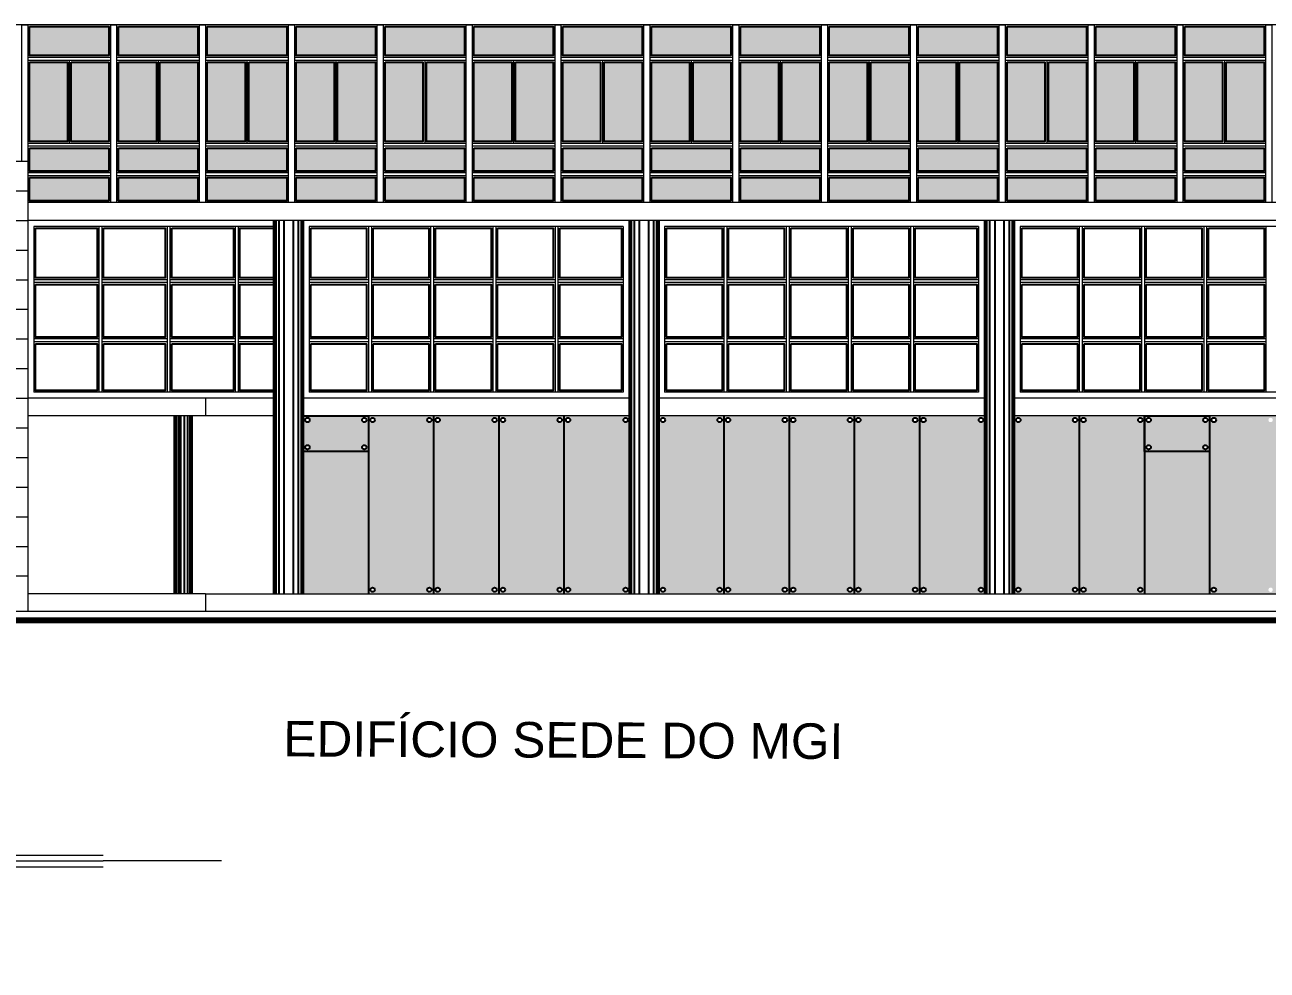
# Model space of a CAD drawing. Header units: millimetres. Extents: x 521 to 1055, y 261 to 520.
# Drawn here: x 863.5 to 884.47, y 292.33 to 308.28 of the extents above; entities that cross this region are included whole.
import ezdxf

# ---------------------------------------------------------------- set-up
doc = ezdxf.new("R2010")
doc.units = ezdxf.units.MM
doc.linetypes.add('CONTINU', pattern=[0])
doc.layers.add('0.1', color=8, linetype='Continuous', lineweight=13)
doc.styles.add('ROBERTO', font='swissek.ttf')
doc.styles.add('SANSSERIFBOLD', font='sasb____.pfb', dxfattribs={"width": 1.2, "height": 0.6})
doc.styles.get("Standard").update_dxf_attribs({"font": 'romans.shx'})

# ---------------------------------------------------------------- blocks, each defined once
blk = doc.blocks.new('TITU-2')
at = {"color": 1}
for p, q in [((0.01475, 0.01475), (-0.01475, -0.01475)), ((0.01475, 0.01143), (-0.03471, 0.01143)), ((-0.03471, 0.01043), (-0.05471, 0.01043)), ((0.01475, 0.00943), (-0.03471, 0.00943)), ((-0.01475, -0.00943), (0.1213, -0.00943)), ((0.1413, -0.01043), (0.1213, -0.01043)), ((-0.01475, -0.01143), (0.1213, -0.01143))]:
    blk.add_line(p, q, dxfattribs=at)
at = {"color": 7}
for p, q in [((0.01475, 0.01043), (-0.03471, 0.01043)), ((-0.01475, -0.01043), (0.1213, -0.01043))]:
    blk.add_line(p, q, dxfattribs=at)
at = {"color": 1}
blk.add_circle((0, 0), 0.01475, dxfattribs=at)
at = {"color": 4}
blk.add_text('ESC.:', height=0.004, dxfattribs=at).set_placement((0.02216, -0.02752))
at = {"color": 8, "style": 'SANSSERIFBOLD', "width": 1.2}
blk.add_attdef('FACHADA', (0.0219, -0.0054), '', height=0.006, dxfattribs=at)
at = {"color": 4}
for tag, p in [('FACHADA', (0.0228, -0.02014)), ('0/0', (0.03834, -0.02752))]:
    blk.add_attdef(tag, p, '', height=0.004, dxfattribs=at)

msp = doc.modelspace()

# ---------------------------------------------------------------- hatches: boundary and pattern name
at = {"layer": '0.1', "linetype": 'CONTINU', "lineweight": -2}
h = msp.add_hatch(color=9, dxfattribs=at)
h.paths.add_polyline_path([(864.91903, 308.25219), (863.57903, 308.25219), (863.57903, 307.7623), (864.91903, 307.7623)])
h.paths.add_polyline_path([(866.41903, 308.25219), (865.07903, 308.25219), (865.07903, 307.7623), (866.41903, 307.7623)])
h.paths.add_polyline_path([(867.91903, 308.25219), (866.57903, 308.25219), (866.57903, 307.7623), (867.91903, 307.7623)])
h.paths.add_polyline_path([(869.41903, 308.25219), (868.07903, 308.25219), (868.07903, 307.7623), (869.41903, 307.7623)])
h.paths.add_polyline_path([(870.91903, 308.25219), (869.57903, 308.25219), (869.57903, 307.7623), (870.91903, 307.7623)])
h.paths.add_polyline_path([(872.41903, 308.25219), (871.07903, 308.25219), (871.07903, 307.7623), (872.41903, 307.7623)])
h.paths.add_polyline_path([(873.91903, 308.25219), (872.57903, 308.25219), (872.57903, 307.7623), (873.91903, 307.7623)])
h.paths.add_polyline_path([(875.41903, 308.25219), (874.07903, 308.25219), (874.07903, 307.7623), (875.41903, 307.7623)])
h.paths.add_polyline_path([(876.91903, 308.25219), (875.57903, 308.25219), (875.57903, 307.7623), (876.91903, 307.7623)])
h.paths.add_polyline_path([(878.41903, 308.25219), (877.07903, 308.25219), (877.07903, 307.7623), (878.41903, 307.7623)])
h.paths.add_polyline_path([(879.91903, 308.25219), (878.57903, 308.25219), (878.57903, 307.7623), (879.91903, 307.7623)])
h.paths.add_polyline_path([(881.41903, 308.25219), (880.07903, 308.25219), (880.07903, 307.7623), (881.41903, 307.7623)])
h.paths.add_polyline_path([(882.91903, 308.25219), (881.57903, 308.25219), (881.57903, 307.7623), (882.91903, 307.7623)])
h.paths.add_polyline_path([(884.41903, 308.25219), (883.07903, 308.25219), (883.07903, 307.7623), (884.41903, 307.7623)])
h.paths.add_polyline_path([(864.21903, 307.65238), (863.57903, 307.65238), (863.57903, 306.31219), (864.21903, 306.31219)])
h.paths.add_polyline_path([(864.91903, 307.65238), (864.27903, 307.65238), (864.27903, 306.31219), (864.91903, 306.31219)])
h.paths.add_polyline_path([(865.71903, 307.65238), (865.07903, 307.65238), (865.07903, 306.31219), (865.71903, 306.31219)])
h.paths.add_polyline_path([(866.41903, 307.65238), (865.77903, 307.65238), (865.77903, 306.31219), (866.41903, 306.31219)])
h.paths.add_polyline_path([(867.21903, 307.65238), (866.57903, 307.65238), (866.57903, 306.31219), (867.21903, 306.31219)])
h.paths.add_polyline_path([(867.91903, 307.65238), (867.27903, 307.65238), (867.27903, 306.31219), (867.91903, 306.31219)])
h.paths.add_polyline_path([(868.71903, 307.65238), (868.07903, 307.65238), (868.07903, 306.31219), (868.71903, 306.31219)])
h.paths.add_polyline_path([(869.41903, 307.65238), (868.77903, 307.65238), (868.77903, 306.31219), (869.41903, 306.31219)])
h.paths.add_polyline_path([(870.21903, 307.65238), (869.57903, 307.65238), (869.57903, 306.31219), (870.21903, 306.31219)])
h.paths.add_polyline_path([(870.91903, 307.65238), (870.27903, 307.65238), (870.27903, 306.31219), (870.91903, 306.31219)])
h.paths.add_polyline_path([(871.71903, 307.65238), (871.07903, 307.65238), (871.07903, 306.31219), (871.71903, 306.31219)])
h.paths.add_polyline_path([(872.41903, 307.65238), (871.77903, 307.65238), (871.77903, 306.31219), (872.41903, 306.31219)])
h.paths.add_polyline_path([(873.21903, 307.65238), (872.57903, 307.65238), (872.57903, 306.31219), (873.21903, 306.31219)])
h.paths.add_polyline_path([(873.91903, 307.65238), (873.27903, 307.65238), (873.27903, 306.31219), (873.91903, 306.31219)])
h.paths.add_polyline_path([(874.71903, 307.65238), (874.07903, 307.65238), (874.07903, 306.31219), (874.71903, 306.31219)])
h.paths.add_polyline_path([(875.41903, 307.65238), (874.77903, 307.65238), (874.77903, 306.31219), (875.41903, 306.31219)])
h.paths.add_polyline_path([(876.21903, 307.65238), (875.57903, 307.65238), (875.57903, 306.31219), (876.21903, 306.31219)])
h.paths.add_polyline_path([(876.91903, 307.65238), (876.27903, 307.65238), (876.27903, 306.31219), (876.91903, 306.31219)])
h.paths.add_polyline_path([(877.71903, 307.65238), (877.07903, 307.65238), (877.07903, 306.31219), (877.71903, 306.31219)])
h.paths.add_polyline_path([(878.41903, 307.65238), (877.77903, 307.65238), (877.77903, 306.31219), (878.41903, 306.31219)])
h.paths.add_polyline_path([(879.21903, 307.65238), (878.57903, 307.65238), (878.57903, 306.31219), (879.21903, 306.31219)])
h.paths.add_polyline_path([(879.91903, 307.65238), (879.27903, 307.65238), (879.27903, 306.31219), (879.91903, 306.31219)])
h.paths.add_polyline_path([(880.71903, 307.65238), (880.07903, 307.65238), (880.07903, 306.31219), (880.71903, 306.31219)])
h.paths.add_polyline_path([(881.41903, 307.65238), (880.77903, 307.65238), (880.77903, 306.31219), (881.41903, 306.31219)])
h.paths.add_polyline_path([(882.21903, 307.65238), (881.57903, 307.65238), (881.57903, 306.31219), (882.21903, 306.31219)])
h.paths.add_polyline_path([(882.91903, 307.65238), (882.27903, 307.65238), (882.27903, 306.31219), (882.91903, 306.31219)])
h.paths.add_polyline_path([(883.71903, 307.65238), (883.07903, 307.65238), (883.07903, 306.31219), (883.71903, 306.31219)])
h.paths.add_polyline_path([(884.41903, 307.65238), (883.77903, 307.65238), (883.77903, 306.31219), (884.41903, 306.31219)])
h.paths.add_polyline_path([(884.41903, 306.20277), (883.07903, 306.20277), (883.07903, 305.81414), (884.41903, 305.81414)])
h.paths.add_polyline_path([(884.41903, 305.70414), (883.07903, 305.70414), (883.07903, 305.31219), (884.41903, 305.31219)])
h.paths.add_polyline_path([(882.91903, 306.20277), (881.57903, 306.20277), (881.57903, 305.81414), (882.91903, 305.81414)])
h.paths.add_polyline_path([(882.91903, 305.70414), (881.57903, 305.70414), (881.57903, 305.31219), (882.91903, 305.31219)])
h.paths.add_polyline_path([(881.41903, 306.20277), (880.07903, 306.20277), (880.07903, 305.81414), (881.41903, 305.81414)])
h.paths.add_polyline_path([(881.41903, 305.70414), (880.07903, 305.70414), (880.07903, 305.31219), (881.41903, 305.31219)])
h.paths.add_polyline_path([(879.91903, 306.20277), (878.57903, 306.20277), (878.57903, 305.81414), (879.91903, 305.81414)])
h.paths.add_polyline_path([(879.91903, 305.70414), (878.57903, 305.70414), (878.57903, 305.31219), (879.91903, 305.31219)])
h.paths.add_polyline_path([(878.41903, 306.20277), (877.07903, 306.20277), (877.07903, 305.81414), (878.41903, 305.81414)])
h.paths.add_polyline_path([(878.41903, 305.70414), (877.07903, 305.70414), (877.07903, 305.31219), (878.41903, 305.31219)])
h.paths.add_polyline_path([(876.91903, 306.20277), (875.57903, 306.20277), (875.57903, 305.81414), (876.91903, 305.81414)])
h.paths.add_polyline_path([(876.91903, 305.70414), (875.57903, 305.70414), (875.57903, 305.31219), (876.91903, 305.31219)])
h.paths.add_polyline_path([(875.41903, 306.20277), (874.07903, 306.20277), (874.07903, 305.81414), (875.41903, 305.81414)])
h.paths.add_polyline_path([(875.41903, 305.70414), (874.07903, 305.70414), (874.07903, 305.31219), (875.41903, 305.31219)])
h.paths.add_polyline_path([(873.91903, 306.20277), (872.57903, 306.20277), (872.57903, 305.81414), (873.91903, 305.81414)])
h.paths.add_polyline_path([(873.91903, 305.70414), (872.57903, 305.70414), (872.57903, 305.31219), (873.91903, 305.31219)])
h.paths.add_polyline_path([(872.41903, 306.20277), (871.07903, 306.20277), (871.07903, 305.81414), (872.41903, 305.81414)])
h.paths.add_polyline_path([(872.41903, 305.70414), (871.07903, 305.70414), (871.07903, 305.31219), (872.41903, 305.31219)])
h.paths.add_polyline_path([(870.91903, 306.20277), (869.57903, 306.20277), (869.57903, 305.81414), (870.91903, 305.81414)])
h.paths.add_polyline_path([(870.91903, 305.70414), (869.57903, 305.70414), (869.57903, 305.31219), (870.91903, 305.31219)])
h.paths.add_polyline_path([(869.41903, 306.20277), (868.07903, 306.20277), (868.07903, 305.81414), (869.41903, 305.81414)])
h.paths.add_polyline_path([(869.41903, 305.70414), (868.07903, 305.70414), (868.07903, 305.31219), (869.41903, 305.31219)])
h.paths.add_polyline_path([(867.91903, 306.20277), (866.57903, 306.20277), (866.57903, 305.81414), (867.91903, 305.81414)])
h.paths.add_polyline_path([(867.91903, 305.70414), (866.57903, 305.70414), (866.57903, 305.31219), (867.91903, 305.31219)])
h.paths.add_polyline_path([(866.41903, 306.20277), (865.07903, 306.20277), (865.07903, 305.81414), (866.41903, 305.81414)])
h.paths.add_polyline_path([(866.41903, 305.70414), (865.07903, 305.70414), (865.07903, 305.31219), (866.41903, 305.31219)])
h.paths.add_polyline_path([(864.91903, 306.20277), (863.57903, 306.20277), (863.57903, 305.81414), (864.91903, 305.81414)])
h.paths.add_polyline_path([(864.91903, 305.70414), (863.57903, 305.70414), (863.57903, 305.31219), (864.91903, 305.31219)])
h = msp.add_hatch(color=9, dxfattribs=at)
h.paths.add_polyline_path([(869.29908, 301.68219), (868.19908, 301.68219), (868.19908, 301.08219), (869.29908, 301.08219)])
h.paths.add_polyline_path([(869.19138, 301.61478, -1), (869.26546, 301.61478, -1)], flags=16)
h.paths.add_polyline_path([(869.26546, 301.15404, -1), (869.19138, 301.15404, -1)], flags=16)
h.paths.add_polyline_path([(868.23269, 301.61478, -1), (868.30678, 301.61478, -1)], flags=16)
h.paths.add_polyline_path([(868.30678, 301.15404, -1), (868.23269, 301.15404, -1)], flags=16)
h.paths.add_polyline_path([(869.29908, 301.08219), (868.19908, 301.08219), (868.19908, 298.68219), (869.29908, 298.68219)])
h.paths.add_polyline_path([(870.39908, 301.68219), (869.29908, 301.68219), (869.29908, 301.08219), (869.29908, 298.68219), (870.39908, 298.68219)])
h.paths.add_polyline_path([(870.29138, 301.61478, -1), (870.36546, 301.61478, -1)], flags=16)
h.paths.add_polyline_path([(869.33269, 301.61478, -1), (869.40678, 301.61478, -1)], flags=16)
h.paths.add_polyline_path([(870.36546, 298.74959, -1), (870.29138, 298.74959, -1)], flags=16)
h.paths.add_polyline_path([(869.40678, 298.74959, -1), (869.33269, 298.74959, -1)], flags=16)
h.paths.add_polyline_path([(871.49908, 301.68219), (870.39908, 301.68219), (870.39908, 298.68219), (871.49908, 298.68219)])
h.paths.add_polyline_path([(870.43269, 301.61478, -1), (870.50678, 301.61478, -1)], flags=16)
h.paths.add_polyline_path([(871.39138, 301.61478, -1), (871.46546, 301.61478, -1)], flags=16)
h.paths.add_polyline_path([(870.50678, 298.74959, -1), (870.43269, 298.74959, -1)], flags=16)
h.paths.add_polyline_path([(871.46546, 298.74959, -1), (871.39138, 298.74959, -1)], flags=16)
h.paths.add_polyline_path([(872.59908, 301.68219), (871.49908, 301.68219), (871.49908, 298.68219), (872.59908, 298.68219)])
h.paths.add_polyline_path([(871.53269, 301.61478, -1), (871.60678, 301.61478, -1)], flags=16)
h.paths.add_polyline_path([(872.49138, 301.61478, -1), (872.56546, 301.61478, -1)], flags=16)
h.paths.add_polyline_path([(871.60678, 298.74959, -1), (871.53269, 298.74959, -1)], flags=16)
h.paths.add_polyline_path([(872.56546, 298.74959, -1), (872.49138, 298.74959, -1)], flags=16)
h.paths.add_polyline_path([(873.69908, 301.68219), (872.59908, 301.68219), (872.59908, 298.68219), (873.69908, 298.68219)])
h.paths.add_polyline_path([(872.63269, 301.61478, -1), (872.70678, 301.61478, -1)], flags=16)
h.paths.add_polyline_path([(873.60262, 301.61478, -1), (873.6767, 301.61478, -1)], flags=16)
h.paths.add_polyline_path([(872.70678, 298.74959, -1), (872.63269, 298.74959, -1)], flags=16)
h.paths.add_polyline_path([(873.6767, 298.74959, -1), (873.60262, 298.74959, -1)], flags=16)
h.paths.add_polyline_path([(875.29908, 301.68219), (874.19908, 301.68219), (874.19908, 298.68219), (875.29908, 298.68219)])
h.paths.add_polyline_path([(875.19138, 301.61478, -1), (875.26546, 301.61478, -1)], flags=16)
h.paths.add_polyline_path([(874.23269, 301.61478, -1), (874.30678, 301.61478, -1)], flags=16)
h.paths.add_polyline_path([(875.26546, 298.74959, -1), (875.19138, 298.74959, -1)], flags=16)
h.paths.add_polyline_path([(874.30678, 298.74959, -1), (874.23269, 298.74959, -1)], flags=16)
h.paths.add_polyline_path([(876.39908, 301.68219), (875.29908, 301.68219), (875.29908, 298.68219), (876.39908, 298.68219)])
h.paths.add_polyline_path([(875.33269, 301.61478, -1), (875.40678, 301.61478, -1)], flags=16)
h.paths.add_polyline_path([(876.29138, 301.61478, -1), (876.36546, 301.61478, -1)], flags=16)
h.paths.add_polyline_path([(875.40678, 298.74959, -1), (875.33269, 298.74959, -1)], flags=16)
h.paths.add_polyline_path([(876.36546, 298.74959, -1), (876.29138, 298.74959, -1)], flags=16)
h.paths.add_polyline_path([(877.49908, 301.68219), (876.39908, 301.68219), (876.39908, 298.68219), (877.49908, 298.68219)])
h.paths.add_polyline_path([(877.39138, 301.61478, -1), (877.46546, 301.61478, -1)], flags=16)
h.paths.add_polyline_path([(876.43269, 301.61478, -1), (876.50678, 301.61478, -1)], flags=16)
h.paths.add_polyline_path([(877.46546, 298.74959, -1), (877.39138, 298.74959, -1)], flags=16)
h.paths.add_polyline_path([(876.50678, 298.74959, -1), (876.43269, 298.74959, -1)], flags=16)
h.paths.add_polyline_path([(878.59908, 301.68219), (877.49908, 301.68219), (877.49908, 298.68219), (878.59908, 298.68219)])
h.paths.add_polyline_path([(877.53269, 301.61478, -1), (877.60678, 301.61478, -1)], flags=16)
h.paths.add_polyline_path([(878.49138, 301.61478, -1), (878.56546, 301.61478, -1)], flags=16)
h.paths.add_polyline_path([(877.60678, 298.74959, -1), (877.53269, 298.74959, -1)], flags=16)
h.paths.add_polyline_path([(878.56546, 298.74959, -1), (878.49138, 298.74959, -1)], flags=16)
h.paths.add_polyline_path([(879.69908, 301.68219), (878.59908, 301.68219), (878.59908, 298.68219), (879.69908, 298.68219)])
h.paths.add_polyline_path([(878.63269, 301.61478, -1), (878.70678, 301.61478, -1)], flags=16)
h.paths.add_polyline_path([(879.60262, 301.61478, -1), (879.6767, 301.61478, -1)], flags=16)
h.paths.add_polyline_path([(878.70678, 298.74959, -1), (878.63269, 298.74959, -1)], flags=16)
h.paths.add_polyline_path([(879.6767, 298.74959, -1), (879.60262, 298.74959, -1)], flags=16)
h.paths.add_polyline_path([(881.29908, 301.68219), (880.19908, 301.68219), (880.19908, 298.68219), (881.29908, 298.68219)])
h.paths.add_polyline_path([(881.19138, 301.61478, -1), (881.26546, 301.61478, -1)], flags=16)
h.paths.add_polyline_path([(880.23269, 301.61478, -1), (880.30678, 301.61478, -1)], flags=16)
h.paths.add_polyline_path([(881.26546, 298.74959, -1), (881.19138, 298.74959, -1)], flags=16)
h.paths.add_polyline_path([(880.30678, 298.74959, -1), (880.23269, 298.74959, -1)], flags=16)
h.paths.add_polyline_path([(882.39908, 301.68219), (881.29908, 301.68219), (881.29908, 298.68219), (882.39908, 298.68219)])
h.paths.add_polyline_path([(881.33269, 301.61478, -1), (881.40678, 301.61478, -1)], flags=16)
h.paths.add_polyline_path([(882.29138, 301.61478, -1), (882.36546, 301.61478, -1)], flags=16)
h.paths.add_polyline_path([(881.40678, 298.74959, -1), (881.33269, 298.74959, -1)], flags=16)
h.paths.add_polyline_path([(882.36546, 298.74959, -1), (882.29138, 298.74959, -1)], flags=16)
h.paths.add_polyline_path([(883.49908, 301.68219), (882.39908, 301.68219), (882.39908, 301.08219), (883.49908, 301.08219)])
h.paths.add_polyline_path([(882.50678, 301.15404, -1), (882.43269, 301.15404, -1)], flags=16)
h.paths.add_polyline_path([(882.43269, 301.61478, -1), (882.50678, 301.61478, -1)], flags=16)
h.paths.add_polyline_path([(883.46546, 301.15404, -1), (883.39138, 301.15404, -1)], flags=16)
h.paths.add_polyline_path([(883.39138, 301.61478, -1), (883.46546, 301.61478, -1)], flags=16)
h.paths.add_polyline_path([(883.49908, 301.08219), (882.39908, 301.08219), (882.39908, 298.68219), (883.49908, 298.68219)])
h.paths.add_polyline_path([(884.59908, 301.68219), (883.49908, 301.68219), (883.49908, 301.08219), (883.49908, 298.68219), (884.59908, 298.68219)])
h.paths.add_polyline_path([(884.49138, 301.61478, -1), (884.56546, 301.61478, -1)], flags=16)
h.paths.add_polyline_path([(883.53269, 301.61478, -1), (883.60678, 301.61478, -1)], flags=16)
h.paths.add_polyline_path([(884.56546, 298.74959, -1), (884.49138, 298.74959, -1)], flags=16)
h.paths.add_polyline_path([(883.60678, 298.74959, -1), (883.53269, 298.74959, -1)], flags=16)
h.paths.add_polyline_path([(885.69908, 301.68219), (884.59908, 301.68219), (884.59908, 298.68219), (885.69908, 298.68219)])
h.paths.add_polyline_path([(884.63269, 301.61478, -1), (884.70678, 301.61478, -1)], flags=16)
h.paths.add_polyline_path([(885.59138, 301.61478, -1), (885.66546, 301.61478, -1)], flags=16)
h.paths.add_polyline_path([(884.70678, 298.74959, -1), (884.63269, 298.74959, -1)], flags=16)
h.paths.add_polyline_path([(885.66546, 298.74959, -1), (885.59138, 298.74959, -1)], flags=16)

# ---------------------------------------------------------------- linework, layer by layer
at = {"layer": '0.1', "color": 8}
for p, q in [((891.84903, 308.28219), (844.04903, 308.28219)), ((848.54903, 305.48219), (863.54903, 305.48219)), ((891.84903, 305.28219), (863.54903, 305.28219)), ((848.54903, 304.98219), (863.54903, 304.98219)), ((867.69908, 304.88219), (863.64903, 304.88219)), ((863.64903, 304.88219), (863.64903, 302.08219)), ((864.74903, 304.88219), (864.74903, 302.08219)), ((864.79903, 304.88219), (864.79903, 302.08219)), ((865.89903, 304.88219), (865.89903, 302.08219)), ((865.94903, 304.88219), (865.94903, 302.08219)), ((867.04903, 304.88219), (867.04903, 302.08219)), ((867.09903, 304.88219), (867.09903, 302.08219)), ((873.59908, 304.88219), (868.29908, 304.88219)), ((868.29908, 304.88219), (868.29908, 302.08219)), ((869.29908, 304.88219), (869.29908, 302.08219)), ((869.34908, 304.88219), (869.34908, 302.08219)), ((870.34908, 304.88219), (870.34908, 302.08219)), ((870.39908, 304.88219), (870.39908, 302.08219)), ((871.39908, 304.88219), (871.39908, 302.08219)), ((871.44908, 304.88219), (871.44908, 302.08219)), ((872.44908, 304.88219), (872.44908, 302.08219)), ((872.49908, 304.88219), (872.49908, 302.08219)), ((873.59908, 304.88219), (873.59908, 302.08219)), ((879.59908, 304.88219), (874.29908, 304.88219)), ((874.29908, 304.88219), (874.29908, 302.08219)), ((875.29908, 304.88219), (875.29908, 302.08219)), ((875.34908, 304.88219), (875.34908, 302.08219)), ((876.34908, 304.88219), (876.34908, 302.08219)), ((876.39908, 304.88219), (876.39908, 302.08219)), ((877.39908, 304.88219), (877.39908, 302.08219)), ((877.44908, 304.88219), (877.44908, 302.08219)), ((878.44908, 304.88219), (878.44908, 302.08219)), ((878.49908, 304.88219), (878.49908, 302.08219)), ((879.59908, 304.88219), (879.59908, 302.08219)), ((885.59908, 304.88219), (880.29908, 304.88219)), ((880.29908, 304.88219), (880.29908, 302.08219)), ((881.29908, 304.88219), (881.29908, 302.08219)), ((881.34908, 304.88219), (881.34908, 302.08219)), ((882.34908, 304.88219), (882.34908, 302.08219)), ((882.39908, 304.88219), (882.39908, 302.08219)), ((883.39908, 304.88219), (883.39908, 302.08219)), ((883.44908, 304.88219), (883.44908, 302.08219)), ((884.44908, 304.88219), (884.44908, 302.08219)), ((848.54903, 304.48219), (863.54903, 304.48219)), ((848.54903, 303.98219), (863.54903, 303.98219)), ((864.74903, 303.98219), (863.64903, 303.98219)), ((864.74903, 303.93219), (863.64903, 303.93219)), ((865.89903, 303.98219), (864.79903, 303.98219)), ((865.89903, 303.93219), (864.79903, 303.93219)), ((867.04903, 303.98219), (865.94903, 303.98219)), ((867.04903, 303.93219), (865.94903, 303.93219)), ((867.69908, 303.98219), (867.09903, 303.98219)), ((867.69908, 303.93219), (867.09903, 303.93219)), ((869.29908, 303.98219), (868.29908, 303.98219)), ((869.29908, 303.93219), (868.29908, 303.93219)), ((870.34908, 303.98219), (869.34908, 303.98219)), ((870.34908, 303.93219), (869.34908, 303.93219)), ((871.39908, 303.98219), (870.39908, 303.98219)), ((871.39908, 303.93219), (870.39908, 303.93219)), ((872.44908, 303.98219), (871.44908, 303.98219)), ((872.44908, 303.93219), (871.44908, 303.93219)), ((873.59908, 303.98219), (872.49908, 303.98219)), ((873.59908, 303.93219), (872.49908, 303.93219)), ((875.29908, 303.98219), (874.29908, 303.98219)), ((875.29908, 303.93219), (874.29908, 303.93219)), ((876.34908, 303.98219), (875.34908, 303.98219)), ((876.34908, 303.93219), (875.34908, 303.93219)), ((877.39908, 303.98219), (876.39908, 303.98219)), ((877.39908, 303.93219), (876.39908, 303.93219)), ((878.44908, 303.98219), (877.44908, 303.98219)), ((878.44908, 303.93219), (877.44908, 303.93219)), ((879.59908, 303.98219), (878.49908, 303.98219)), ((879.59908, 303.93219), (878.49908, 303.93219)), ((881.29908, 303.98219), (880.29908, 303.98219)), ((881.29908, 303.93219), (880.29908, 303.93219)), ((882.34908, 303.98219), (881.34908, 303.98219)), ((882.34908, 303.93219), (881.34908, 303.93219)), ((883.39908, 303.98219), (882.39908, 303.98219)), ((883.39908, 303.93219), (882.39908, 303.93219)), ((884.44908, 303.98219), (883.44908, 303.98219)), ((884.44908, 303.93219), (883.44908, 303.93219)), ((848.54903, 303.48219), (863.54903, 303.48219)), ((848.54903, 302.98219), (863.54903, 302.98219)), ((864.74903, 302.98219), (863.64903, 302.98219)), ((864.74903, 302.93219), (863.64903, 302.93219)), ((865.89903, 302.98219), (864.79903, 302.98219)), ((865.89903, 302.93219), (864.79903, 302.93219)), ((867.04903, 302.98219), (865.94903, 302.98219)), ((867.04903, 302.93219), (865.94903, 302.93219)), ((867.69908, 302.98219), (867.09903, 302.98219)), ((867.69908, 302.93219), (867.09903, 302.93219)), ((869.29908, 302.98219), (868.29908, 302.98219)), ((869.29908, 302.93219), (868.29908, 302.93219)), ((870.34908, 302.98219), (869.34908, 302.98219)), ((870.34908, 302.93219), (869.34908, 302.93219)), ((871.39908, 302.98219), (870.39908, 302.98219)), ((871.39908, 302.93219), (870.39908, 302.93219)), ((872.44908, 302.98219), (871.44908, 302.98219)), ((872.44908, 302.93219), (871.44908, 302.93219)), ((873.59908, 302.98219), (872.49908, 302.98219)), ((873.59908, 302.93219), (872.49908, 302.93219)), ((875.29908, 302.98219), (874.29908, 302.98219)), ((875.29908, 302.93219), (874.29908, 302.93219)), ((876.34908, 302.98219), (875.34908, 302.98219)), ((876.34908, 302.93219), (875.34908, 302.93219)), ((877.39908, 302.98219), (876.39908, 302.98219)), ((877.39908, 302.93219), (876.39908, 302.93219)), ((878.44908, 302.98219), (877.44908, 302.98219)), ((878.44908, 302.93219), (877.44908, 302.93219)), ((879.59908, 302.98219), (878.49908, 302.98219)), ((879.59908, 302.93219), (878.49908, 302.93219)), ((881.29908, 302.98219), (880.29908, 302.98219)), ((881.29908, 302.93219), (880.29908, 302.93219)), ((882.34908, 302.98219), (881.34908, 302.98219)), ((882.34908, 302.93219), (881.34908, 302.93219)), ((883.39908, 302.98219), (882.39908, 302.98219)), ((883.39908, 302.93219), (882.39908, 302.93219)), ((884.44908, 302.98219), (883.44908, 302.98219)), ((884.44908, 302.93219), (883.44908, 302.93219)), ((848.54903, 302.48219), (863.54903, 302.48219)), ((867.69908, 302.08219), (863.64903, 302.08219)), ((873.59908, 302.08219), (868.29908, 302.08219)), ((879.59908, 302.08219), (874.29908, 302.08219)), ((885.59908, 302.08219), (880.29908, 302.08219)), ((848.54903, 301.98219), (863.54903, 301.98219)), ((866.54903, 301.98219), (863.54903, 301.98219)), ((867.69908, 301.98219), (866.54903, 301.98219)), ((866.54903, 301.98219), (866.54903, 301.68219)), ((873.69908, 301.98219), (868.19908, 301.98219)), ((879.69908, 301.98219), (874.19908, 301.98219)), ((885.69908, 301.98219), (880.19908, 301.98219)), ((866.54903, 301.68219), (863.54903, 301.68219)), ((867.69908, 301.68219), (866.54903, 301.68219)), ((873.69908, 301.68219), (868.19908, 301.68219)), ((879.69908, 301.68219), (874.19908, 301.68219)), ((885.69908, 301.68219), (880.19908, 301.68219)), ((848.54903, 301.48219), (863.54903, 301.48219)), ((848.54903, 300.98219), (863.54903, 300.98219)), ((848.54903, 300.48219), (863.54903, 300.48219)), ((848.54903, 299.98219), (863.54903, 299.98219)), ((848.54903, 299.48219), (863.54903, 299.48219)), ((848.54903, 298.98219), (863.54903, 298.98219))]:
    msp.add_line(p, q, dxfattribs=at)
at = {"layer": '0.1', "color": 8, "linetype": 'CONTINU'}
for p, q in [((864.94903, 307.7323), (863.54903, 307.7323)), ((864.94903, 307.68238), (863.54903, 307.68238)), ((864.24903, 307.68238), (864.24903, 306.28219)), ((866.44903, 307.7323), (865.04903, 307.7323)), ((866.44903, 307.68238), (865.04903, 307.68238)), ((865.74903, 307.68238), (865.74903, 306.28219)), ((867.94903, 307.7323), (866.54903, 307.7323)), ((867.94903, 307.68238), (866.54903, 307.68238)), ((867.24903, 307.68238), (867.24903, 306.28219)), ((869.44903, 307.7323), (868.04903, 307.7323)), ((869.44903, 307.68238), (868.04903, 307.68238)), ((868.74903, 307.68238), (868.74903, 306.28219)), ((870.94903, 307.7323), (869.54903, 307.7323)), ((870.94903, 307.68238), (869.54903, 307.68238)), ((870.24903, 307.68238), (870.24903, 306.28219)), ((872.44903, 307.7323), (871.04903, 307.7323)), ((872.44903, 307.68238), (871.04903, 307.68238)), ((871.74903, 307.68238), (871.74903, 306.28219)), ((873.94903, 307.7323), (872.54903, 307.7323)), ((873.94903, 307.68238), (872.54903, 307.68238)), ((873.24903, 307.68238), (873.24903, 306.28219)), ((875.44903, 307.7323), (874.04903, 307.7323)), ((875.44903, 307.68238), (874.04903, 307.68238)), ((874.74903, 307.68238), (874.74903, 306.28219)), ((876.94903, 307.7323), (875.54903, 307.7323)), ((876.94903, 307.68238), (875.54903, 307.68238)), ((876.24903, 307.68238), (876.24903, 306.28219)), ((878.44903, 307.7323), (877.04903, 307.7323)), ((878.44903, 307.68238), (877.04903, 307.68238)), ((877.74903, 307.68238), (877.74903, 306.28219)), ((879.94903, 307.7323), (878.54903, 307.7323)), ((879.94903, 307.68238), (878.54903, 307.68238)), ((879.24903, 307.68238), (879.24903, 306.28219)), ((881.44903, 307.7323), (880.04903, 307.7323)), ((881.44903, 307.68238), (880.04903, 307.68238)), ((880.74903, 307.68238), (880.74903, 306.28219)), ((882.94903, 307.7323), (881.54903, 307.7323)), ((882.94903, 307.68238), (881.54903, 307.68238)), ((882.24903, 307.68238), (882.24903, 306.28219)), ((884.44903, 307.7323), (883.04903, 307.7323)), ((884.44903, 307.68238), (883.04903, 307.68238)), ((883.74903, 307.68238), (883.74903, 306.28219)), ((864.94903, 306.28219), (863.54903, 306.28219)), ((864.94903, 306.23277), (863.54903, 306.23277)), ((866.44903, 306.28219), (865.04903, 306.28219)), ((866.44903, 306.23277), (865.04903, 306.23277)), ((867.94903, 306.28219), (866.54903, 306.28219)), ((867.94903, 306.23277), (866.54903, 306.23277)), ((869.44903, 306.28219), (868.04903, 306.28219)), ((869.44903, 306.23277), (868.04903, 306.23277)), ((870.94903, 306.28219), (869.54903, 306.28219)), ((870.94903, 306.23277), (869.54903, 306.23277)), ((872.44903, 306.28219), (871.04903, 306.28219)), ((872.44903, 306.23277), (871.04903, 306.23277)), ((873.94903, 306.28219), (872.54903, 306.28219)), ((873.94903, 306.23277), (872.54903, 306.23277)), ((875.44903, 306.28219), (874.04903, 306.28219)), ((875.44903, 306.23277), (874.04903, 306.23277)), ((876.94903, 306.28219), (875.54903, 306.28219)), ((876.94903, 306.23277), (875.54903, 306.23277)), ((878.44903, 306.28219), (877.04903, 306.28219)), ((878.44903, 306.23277), (877.04903, 306.23277)), ((879.94903, 306.28219), (878.54903, 306.28219)), ((879.94903, 306.23277), (878.54903, 306.23277)), ((881.44903, 306.28219), (880.04903, 306.28219)), ((881.44903, 306.23277), (880.04903, 306.23277)), ((882.94903, 306.28219), (881.54903, 306.28219)), ((882.94903, 306.23277), (881.54903, 306.23277)), ((884.44903, 306.28219), (883.04903, 306.28219)), ((884.44903, 306.23277), (883.04903, 306.23277)), ((864.94903, 305.78414), (863.54903, 305.78414)), ((866.44903, 305.78414), (865.04903, 305.78414)), ((867.94903, 305.78414), (866.54903, 305.78414)), ((869.44903, 305.78414), (868.04903, 305.78414)), ((870.94903, 305.78414), (869.54903, 305.78414)), ((872.44903, 305.78414), (871.04903, 305.78414)), ((873.94903, 305.78414), (872.54903, 305.78414)), ((875.44903, 305.78414), (874.04903, 305.78414)), ((876.94903, 305.78414), (875.54903, 305.78414)), ((878.44903, 305.78414), (877.04903, 305.78414)), ((879.94903, 305.78414), (878.54903, 305.78414)), ((881.44903, 305.78414), (880.04903, 305.78414)), ((882.94903, 305.78414), (881.54903, 305.78414)), ((884.44903, 305.78414), (883.04903, 305.78414)), ((864.94903, 305.73414), (863.54903, 305.73414)), ((866.44903, 305.73414), (865.04903, 305.73414)), ((867.94903, 305.73414), (866.54903, 305.73414)), ((869.44903, 305.73414), (868.04903, 305.73414)), ((870.94903, 305.73414), (869.54903, 305.73414)), ((872.44903, 305.73414), (871.04903, 305.73414)), ((873.94903, 305.73414), (872.54903, 305.73414)), ((875.44903, 305.73414), (874.04903, 305.73414)), ((876.94903, 305.73414), (875.54903, 305.73414)), ((878.44903, 305.73414), (877.04903, 305.73414)), ((879.94903, 305.73414), (878.54903, 305.73414)), ((881.44903, 305.73414), (880.04903, 305.73414)), ((882.94903, 305.73414), (881.54903, 305.73414)), ((884.44903, 305.73414), (883.04903, 305.73414))]:
    msp.add_line(p, q, dxfattribs=at)
at = {"layer": '0.1', "color": 7}
for p, q in [((848.54903, 305.98219), (863.54903, 305.98219)), ((863.54903, 305.98219), (863.54903, 298.38219)), ((866.54903, 298.68219), (863.54903, 298.68219)), ((866.54903, 298.68219), (866.54903, 298.38219)), ((866.54903, 298.68219), (892.04903, 298.68219)), ((866.54903, 298.38219), (848.54903, 298.38219)), ((897.5391, 298.38219), (866.54903, 298.38219))]:
    msp.add_line(p, q, dxfattribs=at)
at = {"layer": '0.1', "color": 254}
msp.add_line((892.94903, 304.98219), (863.54903, 304.98219), dxfattribs=at)
at = {"layer": '0.1', "color": 8, "linetype": 'CONTINU', "lineweight": -2}
for p, q in [((867.69908, 304.98219), (867.69908, 298.68219)), ((867.71032, 304.98219), (867.71032, 298.68219)), ((867.73467, 304.98219), (867.73467, 298.68219)), ((867.78524, 304.98219), (867.78524, 298.68219)), ((867.8714, 304.98219), (867.8714, 298.68219)), ((868.02675, 304.98219), (868.02675, 298.68219)), ((868.11292, 304.98219), (868.11292, 298.68219)), ((868.16349, 304.98219), (868.16349, 298.68219)), ((868.18784, 304.98219), (868.18784, 298.68219)), ((868.19908, 304.98219), (868.19908, 298.68219)), ((873.69908, 304.98219), (873.69908, 298.68219)), ((873.71032, 304.98219), (873.71032, 298.68219)), ((873.73467, 304.98219), (873.73467, 298.68219)), ((873.78524, 304.98219), (873.78524, 298.68219)), ((873.8714, 304.98219), (873.8714, 298.68219)), ((874.02675, 304.98219), (874.02675, 298.68219)), ((874.11292, 304.98219), (874.11292, 298.68219)), ((874.16349, 304.98219), (874.16349, 298.68219)), ((874.18784, 304.98219), (874.18784, 298.68219)), ((874.19908, 304.98219), (874.19908, 298.68219)), ((879.69908, 304.98219), (879.69908, 298.68219)), ((879.71032, 304.98219), (879.71032, 298.68219)), ((879.73467, 304.98219), (879.73467, 298.68219)), ((879.78524, 304.98219), (879.78524, 298.68219)), ((879.8714, 304.98219), (879.8714, 298.68219)), ((880.02675, 304.98219), (880.02675, 298.68219)), ((880.11292, 304.98219), (880.11292, 298.68219)), ((880.16349, 304.98219), (880.16349, 298.68219)), ((880.18784, 304.98219), (880.18784, 298.68219)), ((880.19908, 304.98219), (880.19908, 298.68219)), ((866.02455, 298.68219), (866.02455, 301.68219)), ((866.03726, 298.68219), (866.03726, 301.68219)), ((866.06109, 298.68219), (866.06109, 301.68219)), ((866.09604, 298.68219), (866.09604, 301.68219)), ((866.13324, 298.68219), (866.13324, 301.68219)), ((866.19587, 298.68219), (866.19587, 301.68219)), ((866.25306, 298.68219), (866.25306, 301.68219)), ((866.28801, 298.68219), (866.28801, 301.68219)), ((866.31184, 298.68219), (866.31184, 301.68219)), ((866.32455, 298.68219), (866.32455, 301.68219)), ((869.29908, 301.68219), (869.29908, 298.68219)), ((870.39908, 301.68219), (870.39908, 298.68219)), ((871.49908, 301.68219), (871.49908, 298.68219)), ((872.59908, 301.68219), (872.59908, 298.68219)), ((875.29908, 301.68219), (875.29908, 298.68219)), ((876.39908, 301.68219), (876.39908, 298.68219)), ((877.49908, 301.68219), (877.49908, 298.68219)), ((878.59908, 301.68219), (878.59908, 298.68219)), ((881.29908, 301.68219), (881.29908, 298.68219)), ((882.39908, 301.68219), (882.39908, 298.68219)), ((883.49908, 301.68219), (883.49908, 298.68219))]:
    msp.add_line(p, q, dxfattribs=at)
at = {"layer": '0.1', "color": 8, "linetype": 'CONTINU'}
for points in [[(863.44903, 305.98219), (863.44903, 308.28219), (863.54903, 308.28219), (863.54903, 305.98219)], [(864.94903, 305.28219), (864.94903, 308.28219), (865.04903, 308.28219), (865.04903, 305.28219)], [(866.44903, 305.28219), (866.44903, 308.28219), (866.54903, 308.28219), (866.54903, 305.28219)]]:
    msp.add_lwpolyline(points, dxfattribs=at)
for points in [[(867.94903, 305.28219), (867.94903, 308.28219), (868.04903, 308.28219), (868.04903, 305.28219)], [(869.44903, 305.28219), (869.44903, 308.28219), (869.54903, 308.28219), (869.54903, 305.28219)], [(870.94903, 305.28219), (870.94903, 308.28219), (871.04903, 308.28219), (871.04903, 305.28219)], [(872.44903, 305.28219), (872.44903, 308.28219), (872.54903, 308.28219), (872.54903, 305.28219)], [(873.94903, 305.28219), (873.94903, 308.28219), (874.04903, 308.28219), (874.04903, 305.28219)], [(875.44903, 305.28219), (875.44903, 308.28219), (875.54903, 308.28219), (875.54903, 305.28219)], [(876.94903, 305.28219), (876.94903, 308.28219), (877.04903, 308.28219), (877.04903, 305.28219)], [(878.44903, 305.28219), (878.44903, 308.28219), (878.54903, 308.28219), (878.54903, 305.28219)], [(879.94903, 305.28219), (879.94903, 308.28219), (880.04903, 308.28219), (880.04903, 305.28219)], [(881.44903, 305.28219), (881.44903, 308.28219), (881.54903, 308.28219), (881.54903, 305.28219)], [(882.94903, 305.28219), (882.94903, 308.28219), (883.04903, 308.28219), (883.04903, 305.28219)], [(884.44903, 305.28219), (884.44903, 308.28219), (884.54903, 308.28219), (884.54903, 305.28219)]]:
    msp.add_lwpolyline(points, close=True, dxfattribs=at)
at = {"layer": '0.1', "color": 8, "linetype": 'CONTINU', "lineweight": -2}
for points in [[(863.57903, 308.25219), (864.91903, 308.25219), (864.91903, 307.7623), (863.57903, 307.7623)], [(865.07903, 308.25219), (866.41903, 308.25219), (866.41903, 307.7623), (865.07903, 307.7623)], [(866.57903, 308.25219), (867.91903, 308.25219), (867.91903, 307.7623), (866.57903, 307.7623)], [(868.07903, 308.25219), (869.41903, 308.25219), (869.41903, 307.7623), (868.07903, 307.7623)], [(869.57903, 308.25219), (870.91903, 308.25219), (870.91903, 307.7623), (869.57903, 307.7623)], [(871.07903, 308.25219), (872.41903, 308.25219), (872.41903, 307.7623), (871.07903, 307.7623)], [(872.57903, 308.25219), (873.91903, 308.25219), (873.91903, 307.7623), (872.57903, 307.7623)], [(874.07903, 308.25219), (875.41903, 308.25219), (875.41903, 307.7623), (874.07903, 307.7623)], [(875.57903, 308.25219), (876.91903, 308.25219), (876.91903, 307.7623), (875.57903, 307.7623)], [(877.07903, 308.25219), (878.41903, 308.25219), (878.41903, 307.7623), (877.07903, 307.7623)], [(878.57903, 308.25219), (879.91903, 308.25219), (879.91903, 307.7623), (878.57903, 307.7623)], [(880.07903, 308.25219), (881.41903, 308.25219), (881.41903, 307.7623), (880.07903, 307.7623)], [(881.57903, 308.25219), (882.91903, 308.25219), (882.91903, 307.7623), (881.57903, 307.7623)], [(883.07903, 308.25219), (884.41903, 308.25219), (884.41903, 307.7623), (883.07903, 307.7623)], [(863.57903, 307.65238), (864.21903, 307.65238), (864.21903, 306.31219), (863.57903, 306.31219)], [(864.27903, 307.65238), (864.91903, 307.65238), (864.91903, 306.31219), (864.27903, 306.31219)], [(865.07903, 307.65238), (865.71903, 307.65238), (865.71903, 306.31219), (865.07903, 306.31219)], [(865.77903, 307.65238), (866.41903, 307.65238), (866.41903, 306.31219), (865.77903, 306.31219)], [(866.57903, 307.65238), (867.21903, 307.65238), (867.21903, 306.31219), (866.57903, 306.31219)], [(867.27903, 307.65238), (867.91903, 307.65238), (867.91903, 306.31219), (867.27903, 306.31219)], [(868.07903, 307.65238), (868.71903, 307.65238), (868.71903, 306.31219), (868.07903, 306.31219)], [(868.77903, 307.65238), (869.41903, 307.65238), (869.41903, 306.31219), (868.77903, 306.31219)], [(869.57903, 307.65238), (870.21903, 307.65238), (870.21903, 306.31219), (869.57903, 306.31219)], [(870.27903, 307.65238), (870.91903, 307.65238), (870.91903, 306.31219), (870.27903, 306.31219)], [(871.07903, 307.65238), (871.71903, 307.65238), (871.71903, 306.31219), (871.07903, 306.31219)], [(871.77903, 307.65238), (872.41903, 307.65238), (872.41903, 306.31219), (871.77903, 306.31219)], [(872.57903, 307.65238), (873.21903, 307.65238), (873.21903, 306.31219), (872.57903, 306.31219)], [(873.27903, 307.65238), (873.91903, 307.65238), (873.91903, 306.31219), (873.27903, 306.31219)], [(874.07903, 307.65238), (874.71903, 307.65238), (874.71903, 306.31219), (874.07903, 306.31219)], [(874.77903, 307.65238), (875.41903, 307.65238), (875.41903, 306.31219), (874.77903, 306.31219)], [(875.57903, 307.65238), (876.21903, 307.65238), (876.21903, 306.31219), (875.57903, 306.31219)], [(876.27903, 307.65238), (876.91903, 307.65238), (876.91903, 306.31219), (876.27903, 306.31219)], [(877.07903, 307.65238), (877.71903, 307.65238), (877.71903, 306.31219), (877.07903, 306.31219)], [(877.77903, 307.65238), (878.41903, 307.65238), (878.41903, 306.31219), (877.77903, 306.31219)], [(878.57903, 307.65238), (879.21903, 307.65238), (879.21903, 306.31219), (878.57903, 306.31219)], [(879.27903, 307.65238), (879.91903, 307.65238), (879.91903, 306.31219), (879.27903, 306.31219)], [(880.07903, 307.65238), (880.71903, 307.65238), (880.71903, 306.31219), (880.07903, 306.31219)], [(880.77903, 307.65238), (881.41903, 307.65238), (881.41903, 306.31219), (880.77903, 306.31219)], [(881.57903, 307.65238), (882.21903, 307.65238), (882.21903, 306.31219), (881.57903, 306.31219)], [(882.27903, 307.65238), (882.91903, 307.65238), (882.91903, 306.31219), (882.27903, 306.31219)], [(883.07903, 307.65238), (883.71903, 307.65238), (883.71903, 306.31219), (883.07903, 306.31219)], [(883.77903, 307.65238), (884.41903, 307.65238), (884.41903, 306.31219), (883.77903, 306.31219)], [(863.57903, 306.20277), (864.91903, 306.20277), (864.91903, 305.81414), (863.57903, 305.81414)], [(865.07903, 306.20277), (866.41903, 306.20277), (866.41903, 305.81414), (865.07903, 305.81414)], [(866.57903, 306.20277), (867.91903, 306.20277), (867.91903, 305.81414), (866.57903, 305.81414)], [(868.07903, 306.20277), (869.41903, 306.20277), (869.41903, 305.81414), (868.07903, 305.81414)], [(869.57903, 306.20277), (870.91903, 306.20277), (870.91903, 305.81414), (869.57903, 305.81414)], [(871.07903, 306.20277), (872.41903, 306.20277), (872.41903, 305.81414), (871.07903, 305.81414)], [(872.57903, 306.20277), (873.91903, 306.20277), (873.91903, 305.81414), (872.57903, 305.81414)], [(874.07903, 306.20277), (875.41903, 306.20277), (875.41903, 305.81414), (874.07903, 305.81414)], [(875.57903, 306.20277), (876.91903, 306.20277), (876.91903, 305.81414), (875.57903, 305.81414)], [(877.07903, 306.20277), (878.41903, 306.20277), (878.41903, 305.81414), (877.07903, 305.81414)], [(878.57903, 306.20277), (879.91903, 306.20277), (879.91903, 305.81414), (878.57903, 305.81414)], [(880.07903, 306.20277), (881.41903, 306.20277), (881.41903, 305.81414), (880.07903, 305.81414)], [(881.57903, 306.20277), (882.91903, 306.20277), (882.91903, 305.81414), (881.57903, 305.81414)], [(883.07903, 306.20277), (884.41903, 306.20277), (884.41903, 305.81414), (883.07903, 305.81414)], [(863.57903, 305.70414), (864.91903, 305.70414), (864.91903, 305.31219), (863.57903, 305.31219)], [(865.07903, 305.70414), (866.41903, 305.70414), (866.41903, 305.31219), (865.07903, 305.31219)], [(866.57903, 305.70414), (867.91903, 305.70414), (867.91903, 305.31219), (866.57903, 305.31219)], [(868.07903, 305.70414), (869.41903, 305.70414), (869.41903, 305.31219), (868.07903, 305.31219)], [(869.57903, 305.70414), (870.91903, 305.70414), (870.91903, 305.31219), (869.57903, 305.31219)], [(871.07903, 305.70414), (872.41903, 305.70414), (872.41903, 305.31219), (871.07903, 305.31219)], [(872.57903, 305.70414), (873.91903, 305.70414), (873.91903, 305.31219), (872.57903, 305.31219)], [(874.07903, 305.70414), (875.41903, 305.70414), (875.41903, 305.31219), (874.07903, 305.31219)], [(875.57903, 305.70414), (876.91903, 305.70414), (876.91903, 305.31219), (875.57903, 305.31219)], [(877.07903, 305.70414), (878.41903, 305.70414), (878.41903, 305.31219), (877.07903, 305.31219)], [(878.57903, 305.70414), (879.91903, 305.70414), (879.91903, 305.31219), (878.57903, 305.31219)], [(880.07903, 305.70414), (881.41903, 305.70414), (881.41903, 305.31219), (880.07903, 305.31219)], [(881.57903, 305.70414), (882.91903, 305.70414), (882.91903, 305.31219), (881.57903, 305.31219)], [(883.07903, 305.70414), (884.41903, 305.70414), (884.41903, 305.31219), (883.07903, 305.31219)], [(863.67903, 304.85219), (864.71903, 304.85219), (864.71903, 304.01219), (863.67903, 304.01219)], [(864.82903, 304.85219), (865.86903, 304.85219), (865.86903, 304.01219), (864.82903, 304.01219)], [(865.97903, 304.85219), (867.01903, 304.85219), (867.01903, 304.01219), (865.97903, 304.01219)], [(868.32908, 304.85219), (869.26908, 304.85219), (869.26908, 304.01219), (868.32908, 304.01219)], [(869.37908, 304.85219), (870.31908, 304.85219), (870.31908, 304.01219), (869.37908, 304.01219)], [(870.42908, 304.85219), (871.36908, 304.85219), (871.36908, 304.01219), (870.42908, 304.01219)], [(871.47908, 304.85219), (872.41908, 304.85219), (872.41908, 304.01219), (871.47908, 304.01219)], [(872.52908, 304.85219), (873.56908, 304.85219), (873.56908, 304.01219), (872.52908, 304.01219)], [(874.32908, 304.85219), (875.26908, 304.85219), (875.26908, 304.01219), (874.32908, 304.01219)], [(875.37908, 304.85219), (876.31908, 304.85219), (876.31908, 304.01219), (875.37908, 304.01219)], [(876.42908, 304.85219), (877.36908, 304.85219), (877.36908, 304.01219), (876.42908, 304.01219)], [(877.47908, 304.85219), (878.41908, 304.85219), (878.41908, 304.01219), (877.47908, 304.01219)], [(878.52908, 304.85219), (879.56908, 304.85219), (879.56908, 304.01219), (878.52908, 304.01219)], [(880.32908, 304.85219), (881.26908, 304.85219), (881.26908, 304.01219), (880.32908, 304.01219)], [(881.37908, 304.85219), (882.31908, 304.85219), (882.31908, 304.01219), (881.37908, 304.01219)], [(882.42908, 304.85219), (883.36908, 304.85219), (883.36908, 304.01219), (882.42908, 304.01219)], [(883.47908, 304.85219), (884.41908, 304.85219), (884.41908, 304.01219), (883.47908, 304.01219)], [(863.67903, 303.90219), (864.71903, 303.90219), (864.71903, 303.01219), (863.67903, 303.01219)], [(864.82903, 303.90219), (865.86903, 303.90219), (865.86903, 303.01219), (864.82903, 303.01219)], [(865.97903, 303.90219), (867.01903, 303.90219), (867.01903, 303.01219), (865.97903, 303.01219)], [(868.32908, 303.90219), (869.26908, 303.90219), (869.26908, 303.01219), (868.32908, 303.01219)], [(869.37908, 303.90219), (870.31908, 303.90219), (870.31908, 303.01219), (869.37908, 303.01219)], [(870.42908, 303.90219), (871.36908, 303.90219), (871.36908, 303.01219), (870.42908, 303.01219)], [(871.47908, 303.90219), (872.41908, 303.90219), (872.41908, 303.01219), (871.47908, 303.01219)], [(872.52908, 303.90219), (873.56908, 303.90219), (873.56908, 303.01219), (872.52908, 303.01219)], [(874.32908, 303.90219), (875.26908, 303.90219), (875.26908, 303.01219), (874.32908, 303.01219)], [(875.37908, 303.90219), (876.31908, 303.90219), (876.31908, 303.01219), (875.37908, 303.01219)], [(876.42908, 303.90219), (877.36908, 303.90219), (877.36908, 303.01219), (876.42908, 303.01219)], [(877.47908, 303.90219), (878.41908, 303.90219), (878.41908, 303.01219), (877.47908, 303.01219)], [(878.52908, 303.90219), (879.56908, 303.90219), (879.56908, 303.01219), (878.52908, 303.01219)], [(880.32908, 303.90219), (881.26908, 303.90219), (881.26908, 303.01219), (880.32908, 303.01219)], [(881.37908, 303.90219), (882.31908, 303.90219), (882.31908, 303.01219), (881.37908, 303.01219)], [(882.42908, 303.90219), (883.36908, 303.90219), (883.36908, 303.01219), (882.42908, 303.01219)], [(883.47908, 303.90219), (884.41908, 303.90219), (884.41908, 303.01219), (883.47908, 303.01219)], [(863.67903, 302.90219), (864.71903, 302.90219), (864.71903, 302.11219), (863.67903, 302.11219)], [(864.82903, 302.90219), (865.86903, 302.90219), (865.86903, 302.11219), (864.82903, 302.11219)], [(865.97903, 302.90219), (867.01903, 302.90219), (867.01903, 302.11219), (865.97903, 302.11219)], [(868.32908, 302.90219), (869.26908, 302.90219), (869.26908, 302.11219), (868.32908, 302.11219)], [(869.37908, 302.90219), (870.31908, 302.90219), (870.31908, 302.11219), (869.37908, 302.11219)], [(870.42908, 302.90219), (871.36908, 302.90219), (871.36908, 302.11219), (870.42908, 302.11219)], [(871.47908, 302.90219), (872.41908, 302.90219), (872.41908, 302.11219), (871.47908, 302.11219)], [(872.52908, 302.90219), (873.56908, 302.90219), (873.56908, 302.11219), (872.52908, 302.11219)], [(874.32908, 302.90219), (875.26908, 302.90219), (875.26908, 302.11219), (874.32908, 302.11219)], [(875.37908, 302.90219), (876.31908, 302.90219), (876.31908, 302.11219), (875.37908, 302.11219)], [(876.42908, 302.90219), (877.36908, 302.90219), (877.36908, 302.11219), (876.42908, 302.11219)], [(877.47908, 302.90219), (878.41908, 302.90219), (878.41908, 302.11219), (877.47908, 302.11219)], [(878.52908, 302.90219), (879.56908, 302.90219), (879.56908, 302.11219), (878.52908, 302.11219)], [(880.32908, 302.90219), (881.26908, 302.90219), (881.26908, 302.11219), (880.32908, 302.11219)], [(881.37908, 302.90219), (882.31908, 302.90219), (882.31908, 302.11219), (881.37908, 302.11219)], [(882.42908, 302.90219), (883.36908, 302.90219), (883.36908, 302.11219), (882.42908, 302.11219)], [(883.47908, 302.90219), (884.41908, 302.90219), (884.41908, 302.11219), (883.47908, 302.11219)], [(868.19908, 301.68219), (869.29908, 301.68219), (869.29908, 301.08219), (868.19908, 301.08219)], [(882.39908, 301.68219), (883.49908, 301.68219), (883.49908, 301.08219), (882.39908, 301.08219)]]:
    msp.add_lwpolyline(points, close=True, dxfattribs=at)
for points in [[(867.69908, 304.01219), (867.12903, 304.01219), (867.12903, 304.85219), (867.69908, 304.85219)], [(867.69908, 303.01219), (867.12903, 303.01219), (867.12903, 303.90219), (867.69908, 303.90219)], [(867.69908, 302.11219), (867.12903, 302.11219), (867.12903, 302.90219), (867.69908, 302.90219)]]:
    msp.add_lwpolyline(points, dxfattribs=at)
at = {"layer": '0.1', "color": 7, "const_width": 0.1}
msp.add_lwpolyline([(839.44017, 298.23219), (897.54421, 298.23219)], dxfattribs=at)
at = {"layer": '0.1', "color": 8, "linetype": 'CONTINU', "lineweight": -2}
for centre in [(868.26973, 301.61478), (869.22842, 301.61478), (869.36973, 301.61478), (870.32842, 301.61478), (870.46973, 301.61478), (871.42842, 301.61478), (871.56973, 301.61478), (872.52842, 301.61478), (872.66973, 301.61478), (873.63966, 301.61478), (874.26973, 301.61478), (875.22842, 301.61478), (875.36973, 301.61478), (876.32842, 301.61478), (876.46973, 301.61478), (877.42842, 301.61478), (877.56973, 301.61478), (878.52842, 301.61478), (878.66973, 301.61478), (879.63966, 301.61478), (880.26973, 301.61478), (881.22842, 301.61478), (881.36973, 301.61478), (882.32842, 301.61478), (882.46973, 301.61478), (883.42842, 301.61478), (883.56973, 301.61478), (868.26973, 301.15404), (869.22842, 301.15404), (882.46973, 301.15404), (883.42842, 301.15404), (869.36973, 298.74959), (870.32842, 298.74959), (870.46973, 298.74959), (871.42842, 298.74959), (871.56973, 298.74959), (872.52842, 298.74959), (872.66973, 298.74959), (873.63966, 298.74959), (874.26973, 298.74959), (875.22842, 298.74959), (875.36973, 298.74959), (876.32842, 298.74959), (876.46973, 298.74959), (877.42842, 298.74959), (877.56973, 298.74959), (878.52842, 298.74959), (878.66973, 298.74959), (879.63966, 298.74959), (880.26973, 298.74959), (881.22842, 298.74959), (881.36973, 298.74959), (882.32842, 298.74959), (883.56973, 298.74959)]:
    msp.add_circle(centre, 0.03704, dxfattribs=at)

# ---------------------------------------------------------------- block references
at = {"layer": '0.1', "color": 8}
ref = msp.add_blockref('TITU-2', (852.68988, 295.21669), dxfattribs=dict(at, xscale=100, yscale=100, zscale=100))
ref.add_attrib('FACHADA', 'FACHADA', (854.87988, 294.67669), dxfattribs={"layer": '0', "color": 8, "height": 0.6, "style": 'SANSSERIFBOLD', "width": 1.2})
ref.add_attrib('0/0', '1/100', (856.52417, 292.46459), dxfattribs={"layer": '0', "color": 4, "height": 0.4})
ref.add_attrib('FACHADA', 'AV. BEIRA MAR', (854.96939, 293.20296), dxfattribs={"layer": '0', "color": 4, "height": 0.4})

# ---------------------------------------------------------------- texts
at = {"layer": '0.1', "color": 8, "style": 'ROBERTO'}
msp.add_text('EDIFÍCIO SEDE DO MGI', height=0.6, rotation=359.72483, dxfattribs=at).set_placement((867.86184, 295.93837))

doc.saveas('drawing.dxf')
